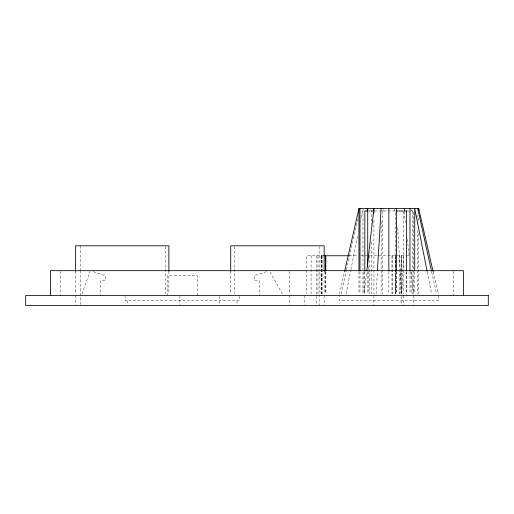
<?xml version="1.0" encoding="UTF-8"?>
<svg xmlns="http://www.w3.org/2000/svg" width="514" height="514" viewBox="0 0 514 514"><rect width="100%" height="100%" fill="white"/><g stroke="black" fill="none" stroke-linecap="round" stroke-linejoin="round"><path stroke-width="0.39" stroke-dasharray="2.57 1.93" d="M399.963 293.944L401.691 255.76L401.691 293.944M401.768 293.944L403.625 255.76M376.068 293.944L377.392 271.585M364.163 293.957L366.688 271.803M346.089 293.969L350.734 270.454M350.895 269.664L357.86 234.39M361.111 217.923L362.813 209.301M341.161 293.969L346.34 270.454M346.513 269.664L357.738 218.707M339.471 293.982L344.611 271.45M81.938 294.034L90.072 271.431M266.374 271.668L254.443 275.645L254.443 280.618L259.416 280.618L259.416 295.537M372.451 210.971L371.269 211.003L371.269 224.56M369.489 211.003L372.329 210.965M367.253 211.003L374.211 211.003M374.584 211.003L395.279 211.003L395.279 293.944M407.216 211.003L409.587 211.003M410.442 211.003L413.712 211.003L413.712 293.944M323.942 255.76L306.659 255.76L306.659 293.944M349.179 255.76L358.194 255.76M360.796 255.76L406.625 255.76M407.351 255.76L408.9 255.76M93.33 271.668L105.261 275.645L105.261 280.618L100.288 280.618L100.288 295.537M270.133 272.054L282.514 294.156M433.077 271.45L438.217 293.982M431.696 272.022L436.534 293.969M427.262 272.022L431.599 293.969M404.145 211.678L405.411 222.755M407.306 239.37L409.292 256.775M411.001 271.803L413.532 293.957M397.714 227.676L401.62 293.944M453.489 271.476L453.489 295.537M438.57 295.537L438.57 300.51L339.118 300.51L339.118 295.537M418.724 218.097L418.724 222.89M418.724 233.266L418.724 293.944M417.709 214.903L417.709 219.696M417.709 230.073L417.709 293.944M414.721 271.585L414.721 293.944M413.571 295.537L413.571 304.718M412.864 211.003L412.864 293.944M411.2 209.757L411.2 211.003M411.084 271.668L411.084 293.944M409.973 271.585L409.973 293.944M406.625 271.668L406.625 293.944M406.426 271.61L406.426 295.537M403.786 211.71L403.786 293.944M403.766 295.537L403.766 305.483M401.113 255.76L401.113 305.483M399.275 255.76L399.275 293.944M396.577 271.585L396.564 293.944M396.166 271.668L396.166 293.944M395.651 255.76L395.651 293.944M395.452 255.76L395.452 293.944M394.63 208.517L394.63 211.003M392.31 255.76L392.31 293.944M391.957 255.76L391.957 293.944M388.847 271.585L388.847 293.944M383.058 208.517L383.058 211.003M382.41 211.003L382.41 293.944M381.112 221.29L381.112 293.944M373.909 220.493L373.909 293.944M373.929 295.537L373.929 305.483M371.269 242.107L371.269 293.944M369.495 255.76L369.495 293.944M368.731 266.894L368.731 293.944M367.722 271.585L367.722 293.944M364.831 271.61L364.831 293.944M363.983 271.61L363.983 293.944M362.974 209.314L362.974 293.944M359.986 271.585L359.986 293.944M358.965 271.585L358.965 293.944M325.792 271.668L325.792 293.944M325.368 271.668L325.368 293.944M324.148 271.476L324.148 293.931M324.148 295.537L324.148 304.718M322.04 255.76L322.04 293.944M321.905 255.76L321.905 293.944M321.571 255.76L321.571 293.944M321.321 255.76L321.321 293.944M321.083 255.76L321.083 293.944M319.13 246.604L319.13 271.27M319.13 272.067L319.13 305.483M317.954 255.76L317.954 293.944M316.624 255.76L316.624 305.483M311.111 255.76L311.111 293.944M304.172 295.537L304.172 304.718M289.253 271.476L289.253 293.931M289.253 295.537L289.253 304.718M239.524 296.25L239.524 300.51L125.153 300.51L125.153 296.25M237.018 300.51L237.018 304.776M234.243 246.611L234.243 293.931M230.696 271.476L230.696 293.931M219.677 296.302L219.677 305.483M197.254 295.537L197.254 275.645L167.423 275.645L167.423 295.537M179.894 295.537L179.894 305.483M168.875 271.476L168.875 293.931M165.328 246.611L165.328 293.931M127.658 300.51L127.658 304.776M80.441 245.814L80.441 269.683M80.441 270.473L80.441 305.483M75.43 271.476L75.43 293.931M75.43 295.537L75.43 304.718M60.511 271.476L60.511 295.537"/><path stroke-width="0.77" d="M377.437 270.788L381.112 208.517M366.778 271.013L373.909 208.517L373.909 213.304M344.611 271.45L358.965 208.517L418.724 208.517L433.077 271.45M367.317 211.003L364.831 211.003L364.831 270.814M396.172 211.003L406.786 211.003M323.685 255.76L348.614 255.76M417.709 208.517L431.522 271.238M427.108 271.238L414.721 208.517L414.721 270.788M463.435 295.537L463.435 270.672L50.565 270.672L50.565 295.537M418.724 208.517L418.724 210.11M409.973 208.517L409.973 270.788M406.426 211.003L406.426 270.814M404.653 208.517L404.653 211.003M396.577 208.517L396.577 270.788M388.847 208.517L388.847 270.788M367.722 208.517L367.722 266.798M367.253 208.517L367.253 211.003M359.986 208.517L359.986 270.788M358.965 208.517L358.965 270.788M325.792 255.76L325.792 270.872M325.368 255.76L325.368 270.872M324.148 271.476L324.148 245.814L230.696 245.814L230.696 271.476M168.875 271.476L168.875 245.814L75.43 245.814L75.43 271.476M488.3 295.537L25.7 295.537L25.7 305.483L488.3 305.483L488.3 295.537"/></g></svg>
